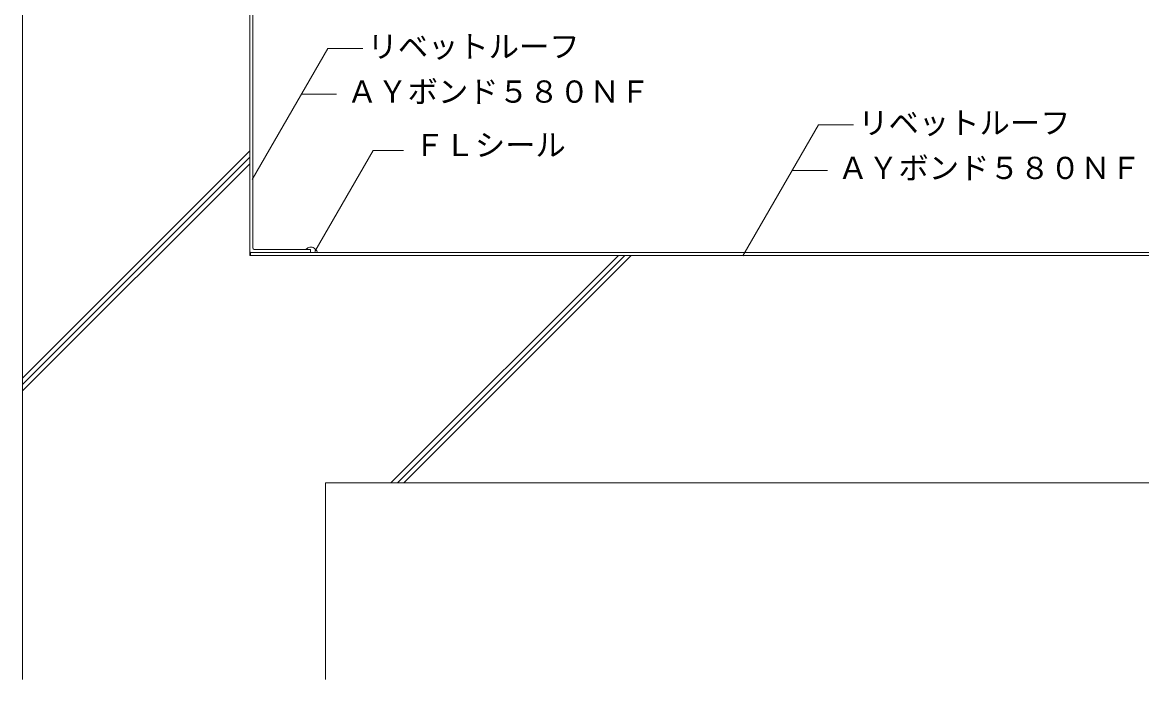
# Model space of a CAD drawing. Units: millimetres, scale not verified. Extents: x -597 to 717, y -504 to 387.
# Drawn here: x -597 to 141, y -391 to 43 of the extents above; entities that cross this region are included whole.
import ezdxf
from ezdxf.enums import TextEntityAlignment as Align

# ---------------------------------------------------------------- set-up
doc = ezdxf.new("R2010")
doc.units = ezdxf.units.MM
doc.header["$LTSCALE"] = 5
for name, color, linetype, lineweight in [('0-0', 7, 'Continuous', 9), ('1-0', 7, 'Continuous', 9), ('2-0', 7, 'Continuous', 9), ('3-0', 7, 'Continuous', 9), ('E-0', 7, 'Continuous', 9)]:
    doc.layers.add(name, color=color, linetype=linetype, lineweight=lineweight)
doc.styles.add('ＭＳ ゴシック', font='')
doc.styles.get('ＭＳ ゴシック').set_extended_font_data('MS Gothic')

msp = doc.modelspace()

# ---------------------------------------------------------------- linework, layer by layer
at = {"layer": '0-0'}
for p, q in [((-597.481, 299.747), (-597.481, -390.859)), ((-597.481, -191.774), (-447.481, -41.774)), ((-597.481, -196.016), (-447.481, -46.016)), ((-597.481, -200.259), (-447.481, -50.259)), ((-354.326, -260.877), (-204.326, -110.877)), ((-350.083, -260.877), (-200.083, -110.877)), ((-345.841, -260.877), (-195.841, -110.877)), ((-397.481, -260.877), (601.399, -260.877)), ((-397.481, -260.877), (-397.481, -390.859))]:
    msp.add_line(p, q, dxfattribs=at)
msp.add_lwpolyline([(-447.481, 189.123), (-447.481, -110.877), (601.399, -110.877)], dxfattribs=at)
at = {"layer": '1-0'}
for p, q in [((-445.481, -105.877), (-445.481, 179.123)), ((-447.481, -107.877), (-447.481, -106.002)), ((-446.482, -108.877), (-447.481, -108.877)), ((-446.481, -108.877), (601.399, -108.877)), ((-444.481, -106.877), (-407.481, -106.877)), ((-407.481, -108.877), (-407.481, -106.877))]:
    msp.add_line(p, q, dxfattribs=at)
for centre in [(-446.481, -107.877), (-444.481, -105.877)]:
    msp.add_arc(centre, 1, 180, 270, dxfattribs=at)
at = {"layer": '2-0'}
msp.add_line((-446.981, -108.743), (-446.981, -110.877), dxfattribs=at)
at = {"layer": '3-0'}
for p, q in [((-409.088, -105.846), (-410.515, -106.877)), ((-406.363, -105.462), (-407.924, -105.468)), ((-403.648, -107.26), (-404.986, -106.004)), ((-403.218, -107.843), (-402.716, -108.877))]:
    msp.add_line(p, q, dxfattribs=at)
msp.add_lwpolyline([(-410.515, -106.877), (-407.481, -106.877), (-407.481, -108.877), (-402.716, -108.877)], dxfattribs=at)
for centre, start, end in [((-407.917, -107.468), 90.21921, 125.83765), ((-406.355, -107.462), 46.81042, 90.21921), ((-405.017, -108.718), 25.93422, 46.81042)]:
    msp.add_arc(centre, 2, start, end, dxfattribs=at)
at = {"layer": 'E-0'}
for p, q in [((-445.915, -60.721), (-396.02, 25.7)), ((-396.02, 25.7), (-372.926, 25.7)), ((-413.34, -4.3), (-390.246, -4.3)), ((-122.146, -111.118), (-72.251, -24.696)), ((-72.251, -24.696), (-49.157, -24.696)), ((-404.611, -108.138), (-366.146, -41.514)), ((-366.146, -41.514), (-346.146, -41.514)), ((-89.571, -54.696), (-66.477, -54.696))]:
    msp.add_line(p, q, dxfattribs=at)

# ---------------------------------------------------------------- texts
at = {"layer": 'E-0', "style": 'ＭＳ ゴシック'}
for s, p in [('リベットルーフ', (-369.85, 15.365)), ('ＡＹボンド５８０ＮＦ', (-383.335, -14.414)), ('リベットルーフ', (-46.081, -35.031)), ('ＦＬシール', (-339.003, -49.677)), ('ＡＹボンド５８０ＮＦ', (-59.566, -64.81))]:
    msp.add_text(s, height=14.66, dxfattribs=at).set_placement(p, align=Align.BOTTOM_LEFT)

doc.saveas('drawing.dxf')
